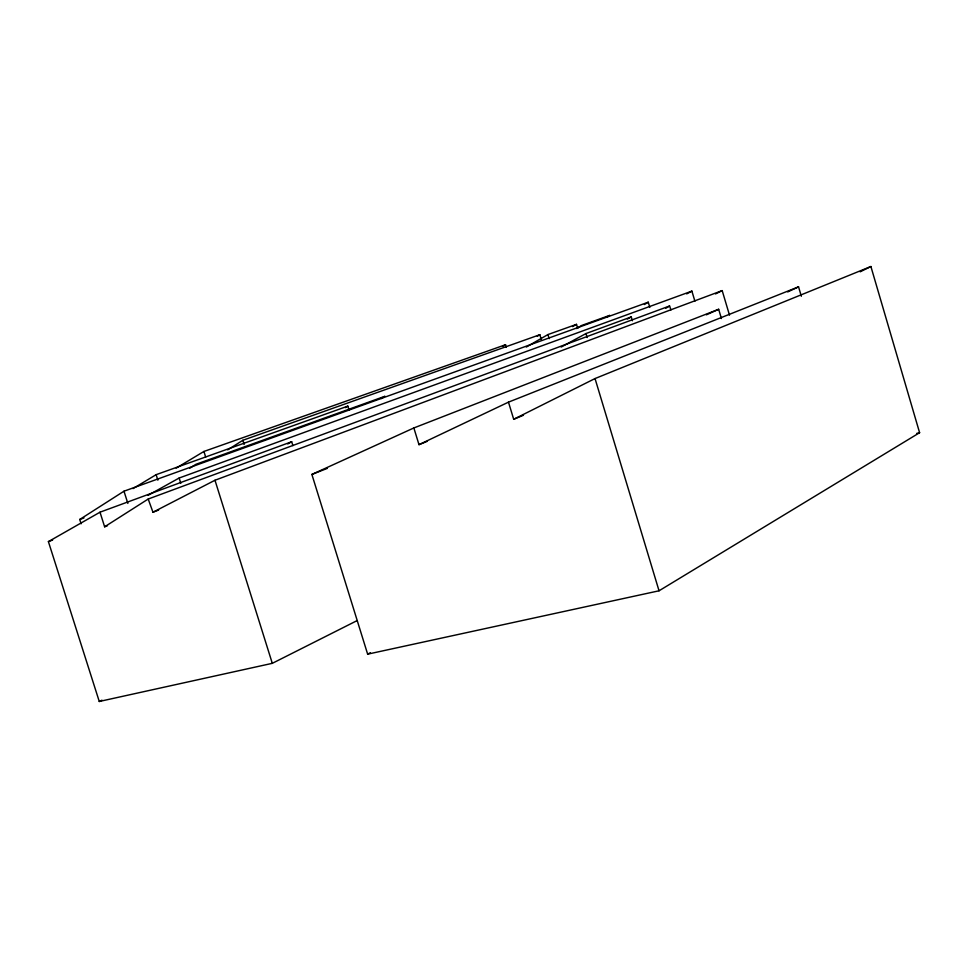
<?xml version="1.0" encoding="UTF-8"?>
<svg xmlns="http://www.w3.org/2000/svg" width="968" height="968" viewBox="0 0 968 968"><rect width="100%" height="100%" fill="white"/><g stroke="black" fill="none" stroke-linecap="round" stroke-linejoin="round"><path stroke-width="1.45" d="M81.118 523.785L79.751 519.465L123.989 491.199L648.257 302.197L649.818 307.413M292.893 445.655L291.671 441.735L100.007 512.193L104.629 526.798L148.201 499.04L669.578 305.997L670.957 309.917M189.764 468.222L195.959 464.289L384.925 396.275L381.174 398.598M227.661 449.866L242.847 440.283L539.829 334.71L541.414 339.925M537.313 336.247L539.829 334.71M721.414 318.532L718.667 309.288L413.856 427.953L311.877 474.441L367.646 654.162L659.039 590.795L919.6 432.708L870.897 266.515L595.03 378.561L513.693 419.277L508.478 402.156L798.552 286.843L801.335 296.256M576.577 328.551L581.72 325.442L609.731 315.362L607.202 316.887M133.003 488.61L156.138 474.671L347.839 406.124L349.109 410.25M176.152 468.149L203.921 451.463L505.526 344.729L506.324 347.355M644.398 304.509L648.257 302.197M665.803 308.26L669.578 305.997M345.249 407.649L347.839 406.124M502.912 346.241L505.526 344.729M526.314 347.04L547.961 334.553L576.505 324.353L577.714 328.358M572.584 326.603L576.505 324.353M357.168 620.573L272.298 663.334L99.268 701.485L48.4 541.62L100.007 512.193M287.726 443.949L291.671 441.735M148.104 495.314L179.141 478.023L691.89 291.114L694.903 301.205M561.198 347.04L585.967 333.561L631.257 316.923L632.406 320.747M627.312 319.053L631.257 316.923M686.663 293.885L691.89 291.114M367.646 654.162L370.308 652.747M148.201 499.04L152.968 512.217L214.981 480.249L722.188 290.606L729.497 315.144M715.521 293.921L722.188 290.606M860.177 271.814L870.897 266.515M413.856 427.953L418.987 444.663L508.478 402.156M99.268 701.485L101.991 700.191M787.698 291.937L798.552 286.843M706.362 314.83L718.667 309.288M513.693 419.277L523.458 415.26M418.987 444.663L427.384 441.287M311.877 474.441L327.353 468.355M152.968 512.217L158.619 510.075M104.629 526.798L107.436 525.745M48.4 541.62L52.611 540.047M79.751 519.465L83.974 517.916M916.66 433.41L919.6 432.708M123.989 491.199L127.849 503.408M179.141 478.023L180.81 483.31M156.138 474.671L157.869 480.176M242.847 440.283L244.154 444.469M214.981 480.249L272.298 663.334M203.921 451.463L205.676 457.065M547.961 334.553L549.207 338.655M585.967 333.561L587.165 337.542M595.03 378.561L659.039 590.795"/></g></svg>
